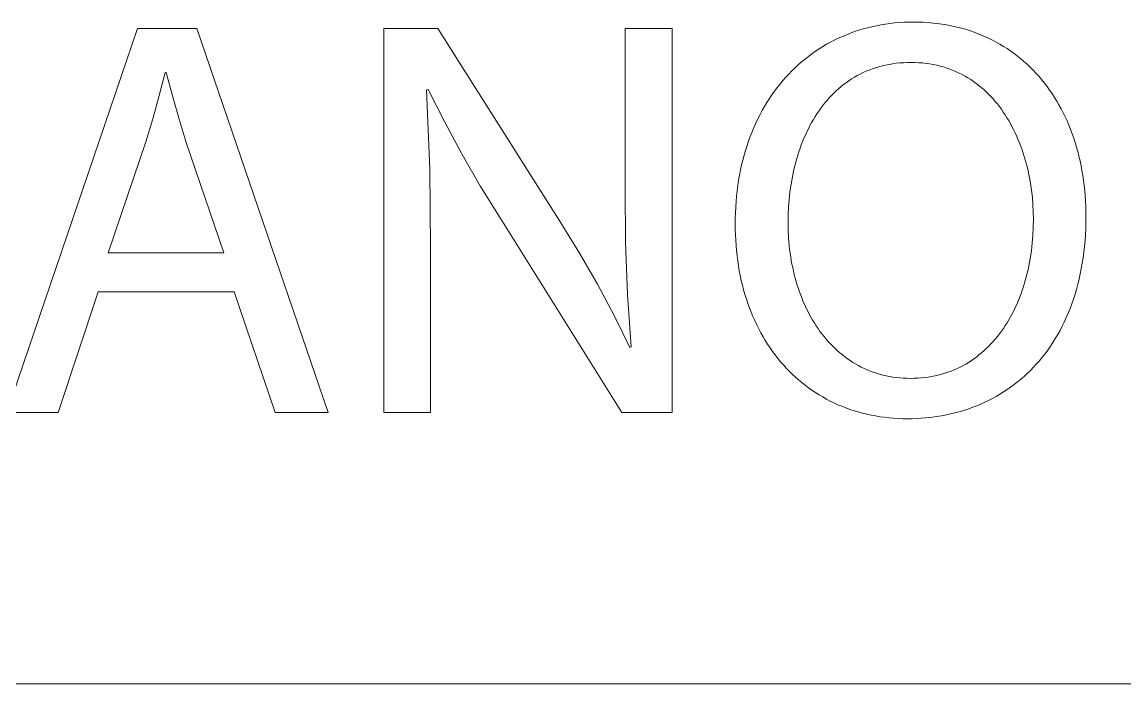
# Model space of a CAD drawing. Header units: millimetres. Extents: x -2542 to 6192, y -257 to 5845.
# Drawn here: x 4163 to 4332.3, y -256.6 to -155.1 of the extents above; entities that cross this region are included whole.
import ezdxf

# ---------------------------------------------------------------- set-up
doc = ezdxf.new("R2010")
doc.units = ezdxf.units.MM
doc.header["$MEASUREMENT"] = 0
doc.layers.add('Domyślny', color=7, linetype='Continuous', true_color=0x000000)

msp = doc.modelspace()

# ---------------------------------------------------------------- linework, layer by layer
at = {"layer": 'Domyślny', "color": 18, "lineweight": 15, "true_color": 0x000000}
for p, q in [((4293.42, -155.76), (4294.1, -155.61)), ((4294.1, -155.61), (4294.79, -155.48)), ((4294.79, -155.48), (4295.48, -155.37)), ((4295.48, -155.37), (4296.19, -155.27)), ((4296.19, -155.27), (4296.9, -155.19)), ((4296.9, -155.19), (4297.61, -155.13)), ((4297.61, -155.13), (4298.34, -155.09)), ((4298.34, -155.09), (4299.07, -155.06)), ((4299.07, -155.06), (4299.8, -155.05)), ((4299.8, -155.05), (4300.55, -155.06)), ((4300.55, -155.06), (4301.29, -155.09)), ((4301.29, -155.09), (4302.03, -155.13)), ((4302.03, -155.13), (4302.75, -155.2)), ((4302.75, -155.2), (4303.46, -155.27)), ((4303.46, -155.27), (4304.17, -155.37)), ((4304.17, -155.37), (4304.87, -155.49)), ((4304.87, -155.49), (4305.56, -155.62)), ((4305.56, -155.62), (4306.24, -155.76)), ((4160.62, -214.94), (4180.69, -156.02)), ((4180.69, -156.02), (4189.82, -156.02)), ((4189.82, -156.02), (4209.94, -214.94)), ((4218.52, -214.94), (4218.52, -156.04)), ((4218.52, -156.04), (4226.8, -156.04)), ((4226.8, -156.04), (4245.68, -185.85)), ((4255.54, -180.67), (4255.54, -156.04)), ((4255.54, -156.04), (4262.75, -156.04)), ((4262.75, -156.04), (4262.75, -214.94)), ((4288.26, -157.54), (4288.88, -157.26)), ((4288.88, -157.26), (4289.5, -157)), ((4289.5, -157), (4290.13, -156.75)), ((4290.13, -156.75), (4290.77, -156.52)), ((4290.77, -156.52), (4291.42, -156.31)), ((4291.42, -156.31), (4292.08, -156.11)), ((4292.08, -156.11), (4292.75, -155.93)), ((4292.75, -155.93), (4293.42, -155.76)), ((4306.24, -155.76), (4306.91, -155.93)), ((4306.91, -155.93), (4307.57, -156.11)), ((4307.57, -156.11), (4308.22, -156.31)), ((4308.22, -156.31), (4308.86, -156.52)), ((4308.86, -156.52), (4309.49, -156.75)), ((4309.49, -156.75), (4310.11, -156.99)), ((4310.11, -156.99), (4310.72, -157.25)), ((4310.72, -157.25), (4311.32, -157.53)), ((4285.32, -159.16), (4285.89, -158.8)), ((4285.89, -158.8), (4286.47, -158.46)), ((4286.47, -158.46), (4287.06, -158.14)), ((4287.06, -158.14), (4287.65, -157.83)), ((4287.65, -157.83), (4288.26, -157.54)), ((4311.32, -157.53), (4311.91, -157.82)), ((4311.91, -157.82), (4312.5, -158.13)), ((4312.5, -158.13), (4313.07, -158.45)), ((4313.07, -158.45), (4313.63, -158.78)), ((4313.63, -158.78), (4314.18, -159.13)), ((4282.63, -161.16), (4283.15, -160.73)), ((4283.15, -160.73), (4283.68, -160.31)), ((4283.68, -160.31), (4284.22, -159.91)), ((4284.22, -159.91), (4284.76, -159.53)), ((4284.76, -159.53), (4285.32, -159.16)), ((4314.18, -159.13), (4314.72, -159.5)), ((4314.72, -159.5), (4315.24, -159.88)), ((4315.24, -159.88), (4315.76, -160.27)), ((4315.76, -160.27), (4316.27, -160.68)), ((4316.27, -160.68), (4316.76, -161.1)), ((4281.14, -162.53), (4281.63, -162.06)), ((4281.63, -162.06), (4282.12, -161.6)), ((4282.12, -161.6), (4282.63, -161.16)), ((4293.02, -162.41), (4292.54, -162.6)), ((4293.5, -162.23), (4293.02, -162.41)), ((4293.99, -162.06), (4293.5, -162.23)), ((4294.49, -161.91), (4293.99, -162.06)), ((4295.01, -161.77), (4294.49, -161.91)), ((4295.53, -161.65), (4295.01, -161.77)), ((4296.05, -161.55), (4295.53, -161.65)), ((4296.59, -161.46), (4296.05, -161.55)), ((4297.14, -161.38), (4296.59, -161.46)), ((4297.7, -161.32), (4297.14, -161.38)), ((4298.26, -161.28), (4297.7, -161.32)), ((4298.84, -161.26), (4298.26, -161.28)), ((4299.42, -161.25), (4298.84, -161.26)), ((4300.01, -161.26), (4299.42, -161.25)), ((4300.6, -161.28), (4300.01, -161.26)), ((4301.17, -161.33), (4300.6, -161.28)), ((4301.73, -161.39), (4301.17, -161.33)), ((4302.28, -161.47), (4301.73, -161.39)), ((4302.82, -161.56), (4302.28, -161.47)), ((4303.36, -161.67), (4302.82, -161.56)), ((4303.88, -161.8), (4303.36, -161.67)), ((4304.39, -161.94), (4303.88, -161.8)), ((4304.9, -162.1), (4304.39, -161.94)), ((4305.39, -162.27), (4304.9, -162.1)), ((4305.88, -162.46), (4305.39, -162.27)), ((4306.35, -162.66), (4305.88, -162.46)), ((4316.76, -161.1), (4317.25, -161.53)), ((4317.25, -161.53), (4317.72, -161.98)), ((4317.72, -161.98), (4318.18, -162.44)), ((4318.18, -162.44), (4318.63, -162.92)), ((4184.93, -162.77), (4184.04, -166.34)), ((4185.11, -162.77), (4184.93, -162.77)), ((4186.05, -166.38), (4185.11, -162.77)), ((4279.32, -164.56), (4279.76, -164.03)), ((4279.76, -164.03), (4280.21, -163.52)), ((4280.21, -163.52), (4280.67, -163.02)), ((4280.67, -163.02), (4281.14, -162.53)), ((4289.89, -164.06), (4289.48, -164.35)), ((4290.31, -163.78), (4289.89, -164.06)), ((4290.74, -163.52), (4290.31, -163.78)), ((4291.17, -163.27), (4290.74, -163.52)), ((4291.62, -163.04), (4291.17, -163.27)), ((4292.08, -162.81), (4291.62, -163.04)), ((4292.54, -162.6), (4292.08, -162.81)), ((4306.82, -162.87), (4306.35, -162.66)), ((4307.27, -163.1), (4306.82, -162.87)), ((4307.72, -163.35), (4307.27, -163.1)), ((4308.16, -163.6), (4307.72, -163.35)), ((4308.59, -163.87), (4308.16, -163.6)), ((4309, -164.16), (4308.59, -163.87)), ((4309.41, -164.45), (4309, -164.16)), ((4318.63, -162.92), (4319.07, -163.41)), ((4319.07, -163.41), (4319.49, -163.91)), ((4319.49, -163.91), (4319.91, -164.42)), ((4225.32, -165.38), (4225.06, -165.46)), ((4225.06, -165.46), (4225.55, -177.62)), ((4227.85, -170.42), (4225.32, -165.38)), ((4278.07, -166.22), (4278.47, -165.65)), ((4278.47, -165.65), (4278.89, -165.1)), ((4278.89, -165.1), (4279.32, -164.56)), ((4287.93, -165.62), (4287.57, -165.97)), ((4288.3, -165.28), (4287.93, -165.62)), ((4288.69, -164.96), (4288.3, -165.28)), ((4289.08, -164.65), (4288.69, -164.96)), ((4289.48, -164.35), (4289.08, -164.65)), ((4309.81, -164.76), (4309.41, -164.45)), ((4310.2, -165.08), (4309.81, -164.76)), ((4310.58, -165.41), (4310.2, -165.08)), ((4310.95, -165.75), (4310.58, -165.41)), ((4311.31, -166.1), (4310.95, -165.75)), ((4319.91, -164.42), (4320.31, -164.95)), ((4320.31, -164.95), (4320.7, -165.48)), ((4320.7, -165.48), (4321.08, -166.03)), ((4184.04, -166.34), (4183.06, -169.88)), ((4187.08, -169.96), (4186.05, -166.38)), ((4276.94, -168), (4277.3, -167.39)), ((4277.3, -167.39), (4277.68, -166.8)), ((4277.68, -166.8), (4278.07, -166.22)), ((4286.2, -167.46), (4285.88, -167.87)), ((4286.53, -167.07), (4286.2, -167.46)), ((4286.87, -166.69), (4286.53, -167.07)), ((4287.21, -166.33), (4286.87, -166.69)), ((4287.57, -165.97), (4287.21, -166.33)), ((4311.67, -166.46), (4311.31, -166.1)), ((4312.01, -166.84), (4311.67, -166.46)), ((4312.34, -167.22), (4312.01, -166.84)), ((4312.67, -167.61), (4312.34, -167.22)), ((4321.08, -166.03), (4321.44, -166.6)), ((4321.44, -166.6), (4321.79, -167.17)), ((4321.79, -167.17), (4322.13, -167.76)), ((4275.92, -169.89), (4276.25, -169.24)), ((4276.25, -169.24), (4276.58, -168.61)), ((4276.58, -168.61), (4276.94, -168)), ((4284.98, -169.13), (4284.7, -169.56)), ((4285.27, -168.7), (4284.98, -169.13)), ((4285.57, -168.28), (4285.27, -168.7)), ((4285.88, -167.87), (4285.57, -168.28)), ((4312.98, -168.02), (4312.67, -167.61)), ((4313.29, -168.43), (4312.98, -168.02)), ((4313.58, -168.85), (4313.29, -168.43)), ((4313.87, -169.28), (4313.58, -168.85)), ((4322.13, -167.76), (4322.46, -168.35)), ((4322.46, -168.35), (4322.78, -168.96)), ((4322.78, -168.96), (4323.08, -169.58)), ((4183.06, -169.88), (4182, -173.41)), ((4188.19, -173.53), (4187.08, -169.96)), ((4230.53, -175.39), (4227.85, -170.42)), ((4275.31, -171.21), (4275.61, -170.54)), ((4275.61, -170.54), (4275.92, -169.89)), ((4283.91, -170.93), (4283.67, -171.41)), ((4284.17, -170.47), (4283.91, -170.93)), ((4284.43, -170.01), (4284.17, -170.47)), ((4284.7, -169.56), (4284.43, -170.01)), ((4314.15, -169.72), (4313.87, -169.28)), ((4314.42, -170.16), (4314.15, -169.72)), ((4314.67, -170.61), (4314.42, -170.16)), ((4314.92, -171.07), (4314.67, -170.61)), ((4323.08, -169.58), (4323.37, -170.21)), ((4323.37, -170.21), (4323.64, -170.85)), ((4323.64, -170.85), (4323.91, -171.51)), ((4274.49, -173.28), (4274.75, -172.58)), ((4274.75, -172.58), (4275.02, -171.89)), ((4275.02, -171.89), (4275.31, -171.21)), ((4283.21, -172.38), (4282.99, -172.88)), ((4283.43, -171.89), (4283.21, -172.38)), ((4283.67, -171.41), (4283.43, -171.89)), ((4315.16, -171.54), (4314.92, -171.07)), ((4315.4, -172.02), (4315.16, -171.54)), ((4315.62, -172.5), (4315.4, -172.02)), ((4315.83, -172.99), (4315.62, -172.5)), ((4323.91, -171.51), (4324.16, -172.17)), ((4324.16, -172.17), (4324.39, -172.84)), ((4182, -173.41), (4176.21, -190.45)), ((4193.95, -190.45), (4188.19, -173.53)), ((4274.02, -174.73), (4274.25, -174)), ((4274.25, -174), (4274.49, -173.28)), ((4282.58, -173.89), (4282.4, -174.41)), ((4282.78, -173.38), (4282.58, -173.89)), ((4282.99, -172.88), (4282.78, -173.38)), ((4316.03, -173.48), (4315.83, -172.99)), ((4316.23, -173.98), (4316.03, -173.48)), ((4316.41, -174.48), (4316.23, -173.98)), ((4324.39, -172.84), (4324.62, -173.53)), ((4324.62, -173.53), (4324.83, -174.22)), ((4324.83, -174.22), (4325.02, -174.92)), ((4233.36, -180.27), (4230.53, -175.39)), ((4273.61, -176.21), (4273.81, -175.46)), ((4273.81, -175.46), (4274.02, -174.73)), ((4281.88, -176), (4281.73, -176.55)), ((4282.04, -175.47), (4281.88, -176)), ((4282.22, -174.94), (4282.04, -175.47)), ((4282.4, -174.41), (4282.22, -174.94)), ((4316.59, -174.99), (4316.41, -174.48)), ((4316.76, -175.51), (4316.59, -174.99)), ((4316.91, -176.02), (4316.76, -175.51)), ((4317.06, -176.55), (4316.91, -176.02)), ((4325.02, -174.92), (4325.2, -175.64)), ((4325.2, -175.64), (4325.37, -176.36)), ((4225.55, -177.62), (4225.67, -189.78)), ((4273.26, -177.74), (4273.42, -176.97)), ((4273.42, -176.97), (4273.61, -176.21)), ((4281.45, -177.65), (4281.33, -178.21)), ((4281.59, -177.1), (4281.45, -177.65)), ((4281.73, -176.55), (4281.59, -177.1)), ((4317.2, -177.07), (4317.06, -176.55)), ((4317.33, -177.6), (4317.2, -177.07)), ((4317.57, -178.67), (4317.33, -177.6)), ((4325.37, -176.36), (4325.53, -177.09)), ((4325.53, -177.09), (4325.66, -177.83)), ((4272.84, -180.12), (4272.96, -179.32)), ((4272.96, -179.32), (4273.1, -178.53)), ((4273.1, -178.53), (4273.26, -177.74)), ((4281.21, -178.78), (4281.01, -179.92)), ((4281.33, -178.21), (4281.21, -178.78)), ((4317.76, -179.76), (4317.57, -178.67)), ((4325.66, -177.83), (4325.79, -178.58)), ((4325.79, -178.58), (4325.9, -179.34)), ((4325.9, -179.34), (4326, -180.11)), ((4236.34, -185.07), (4233.36, -180.27)), ((4255.58, -188.75), (4255.54, -180.67)), ((4272.64, -181.76), (4272.73, -180.93)), ((4272.73, -180.93), (4272.84, -180.12)), ((4280.84, -181.08), (4280.71, -182.25)), ((4281.01, -179.92), (4280.84, -181.08)), ((4317.93, -180.84), (4317.76, -179.76)), ((4318.05, -181.94), (4317.93, -180.84)), ((4326, -180.11), (4326.08, -180.89)), ((4326.08, -180.89), (4326.15, -181.67)), ((4272.51, -183.44), (4272.57, -182.59)), ((4272.57, -182.59), (4272.64, -181.76)), ((4280.71, -182.25), (4280.62, -183.44)), ((4318.14, -183.04), (4318.05, -181.94)), ((4326.15, -181.67), (4326.2, -182.46)), ((4326.2, -182.46), (4326.24, -183.27)), ((4272.44, -185.15), (4272.47, -184.29)), ((4272.47, -184.29), (4272.51, -183.44)), ((4280.62, -183.44), (4280.57, -184.64)), ((4318.19, -184.14), (4318.14, -183.04)), ((4318.21, -185.24), (4318.19, -184.14)), ((4326.24, -183.27), (4326.26, -184.08)), ((4326.26, -184.08), (4326.27, -184.89)), ((4255.04, -214.94), (4236.34, -185.07)), ((4245.68, -185.85), (4248.56, -190.5)), ((4272.43, -186.03), (4272.44, -185.15)), ((4272.44, -186.86), (4272.43, -186.03)), ((4280.57, -184.64), (4280.55, -185.85)), ((4280.55, -185.85), (4280.57, -187.03)), ((4318.19, -186.49), (4318.21, -185.24)), ((4326.26, -185.84), (4326.23, -186.76)), ((4326.27, -184.89), (4326.26, -185.84)), ((4272.47, -187.68), (4272.44, -186.86)), ((4272.51, -188.49), (4272.47, -187.68)), ((4280.57, -187.03), (4280.63, -188.19)), ((4318.03, -188.93), (4318.13, -187.72)), ((4318.13, -187.72), (4318.19, -186.49)), ((4326.19, -187.68), (4326.13, -188.58)), ((4326.23, -186.76), (4326.19, -187.68)), ((4255.89, -196.82), (4255.58, -188.75)), ((4272.56, -189.3), (4272.51, -188.49)), ((4272.63, -190.1), (4272.56, -189.3)), ((4280.63, -188.19), (4280.73, -189.34)), ((4280.73, -189.34), (4280.79, -189.92)), ((4317.9, -190.12), (4318.03, -188.93)), ((4326.05, -189.47), (4325.95, -190.34)), ((4326.13, -188.58), (4326.05, -189.47)), ((4176.21, -190.45), (4193.95, -190.45)), ((4225.67, -189.78), (4225.67, -214.94)), ((4248.56, -190.5), (4251.29, -195.25)), ((4272.72, -190.88), (4272.63, -190.1)), ((4272.82, -191.66), (4272.72, -190.88)), ((4280.79, -189.92), (4280.86, -190.48)), ((4280.86, -190.48), (4280.95, -191.05)), ((4280.95, -191.05), (4281.04, -191.61)), ((4317.72, -191.3), (4317.9, -190.12)), ((4325.84, -191.2), (4325.71, -192.04)), ((4325.95, -190.34), (4325.84, -191.2)), ((4272.93, -192.43), (4272.82, -191.66)), ((4273.06, -193.19), (4272.93, -192.43)), ((4281.04, -191.61), (4281.14, -192.17)), ((4281.14, -192.17), (4281.26, -192.72)), ((4281.26, -192.72), (4281.38, -193.27)), ((4317.38, -193.02), (4317.5, -192.46)), ((4317.5, -192.46), (4317.62, -191.88)), ((4317.62, -191.88), (4317.72, -191.3)), ((4325.56, -192.87), (4325.4, -193.69)), ((4325.71, -192.04), (4325.56, -192.87)), ((4273.21, -193.94), (4273.06, -193.19)), ((4273.37, -194.67), (4273.21, -193.94)), ((4281.38, -193.27), (4281.51, -193.81)), ((4281.51, -193.81), (4281.65, -194.35)), ((4281.65, -194.35), (4281.8, -194.88)), ((4316.96, -194.69), (4317.11, -194.14)), ((4317.11, -194.14), (4317.25, -193.59)), ((4317.25, -193.59), (4317.38, -193.02)), ((4325.22, -194.49), (4325.03, -195.28)), ((4325.4, -193.69), (4325.22, -194.49)), ((4251.29, -195.25), (4253.86, -200.08)), ((4273.54, -195.4), (4273.37, -194.67)), ((4273.73, -196.12), (4273.54, -195.4)), ((4273.93, -196.83), (4273.73, -196.12)), ((4281.8, -194.88), (4281.96, -195.41)), ((4281.96, -195.41), (4282.13, -195.93)), ((4282.13, -195.93), (4282.31, -196.44)), ((4316.26, -196.83), (4316.45, -196.31)), ((4316.45, -196.31), (4316.63, -195.78)), ((4316.63, -195.78), (4316.8, -195.24)), ((4316.8, -195.24), (4316.96, -194.69)), ((4324.82, -196.05), (4324.6, -196.81)), ((4325.03, -195.28), (4324.82, -196.05)), ((4174.64, -196.41), (4168.53, -214.94)), ((4195.52, -196.41), (4174.64, -196.41)), ((4201.83, -214.94), (4195.52, -196.41)), ((4256.47, -204.87), (4255.89, -196.82)), ((4274.15, -197.53), (4273.93, -196.83)), ((4274.38, -198.21), (4274.15, -197.53)), ((4282.31, -196.44), (4282.49, -196.95)), ((4282.49, -196.95), (4282.69, -197.45)), ((4282.69, -197.45), (4282.89, -197.95)), ((4282.89, -197.95), (4283.11, -198.44)), ((4315.65, -198.35), (4315.86, -197.85)), ((4315.86, -197.85), (4316.07, -197.35)), ((4316.07, -197.35), (4316.26, -196.83)), ((4324.36, -197.56), (4324.11, -198.29)), ((4324.6, -196.81), (4324.36, -197.56)), ((4274.63, -198.89), (4274.38, -198.21)), ((4274.88, -199.56), (4274.63, -198.89)), ((4275.15, -200.21), (4274.88, -199.56)), ((4283.11, -198.44), (4283.33, -198.92)), ((4283.33, -198.92), (4283.57, -199.39)), ((4283.57, -199.39), (4283.81, -199.86)), ((4314.95, -199.81), (4315.19, -199.33)), ((4315.19, -199.33), (4315.42, -198.85)), ((4315.42, -198.85), (4315.65, -198.35)), ((4323.56, -199.71), (4323.26, -200.39)), ((4323.84, -199), (4323.56, -199.71)), ((4324.11, -198.29), (4323.84, -199)), ((4253.86, -200.08), (4256.27, -204.99)), ((4275.44, -200.85), (4275.15, -200.21)), ((4275.74, -201.49), (4275.44, -200.85)), ((4283.81, -199.86), (4284.06, -200.32)), ((4284.06, -200.32), (4284.32, -200.77)), ((4284.32, -200.77), (4284.59, -201.21)), ((4284.59, -201.21), (4284.87, -201.65)), ((4313.88, -201.62), (4314.16, -201.18)), ((4314.16, -201.18), (4314.43, -200.73)), ((4314.43, -200.73), (4314.69, -200.27)), ((4314.69, -200.27), (4314.95, -199.81)), ((4322.95, -201.07), (4322.62, -201.72)), ((4323.26, -200.39), (4322.95, -201.07)), ((4276.05, -202.11), (4275.74, -201.49)), ((4276.37, -202.71), (4276.05, -202.11)), ((4276.71, -203.31), (4276.37, -202.71)), ((4284.87, -201.65), (4285.15, -202.07)), ((4285.15, -202.07), (4285.45, -202.49)), ((4285.45, -202.49), (4285.75, -202.89)), ((4285.75, -202.89), (4286.07, -203.29)), ((4312.68, -203.29), (4312.99, -202.89)), ((4312.99, -202.89), (4313.3, -202.48)), ((4313.3, -202.48), (4313.6, -202.05)), ((4313.6, -202.05), (4313.88, -201.62)), ((4321.94, -203), (4321.57, -203.61)), ((4322.29, -202.37), (4321.94, -203)), ((4322.62, -201.72), (4322.29, -202.37)), ((4277.05, -203.9), (4276.71, -203.31)), ((4277.41, -204.47), (4277.05, -203.9)), ((4277.79, -205.03), (4277.41, -204.47)), ((4286.07, -203.29), (4286.39, -203.68)), ((4286.39, -203.68), (4286.72, -204.06)), ((4286.72, -204.06), (4287.06, -204.43)), ((4287.06, -204.43), (4287.41, -204.78)), ((4287.41, -204.78), (4287.76, -205.13)), ((4310.98, -205.14), (4311.34, -204.79)), ((4311.34, -204.79), (4311.69, -204.43)), ((4311.69, -204.43), (4312.03, -204.06)), ((4312.03, -204.06), (4312.36, -203.68)), ((4312.36, -203.68), (4312.68, -203.29)), ((4320.81, -204.79), (4320.41, -205.36)), ((4321.2, -204.21), (4320.81, -204.79)), ((4321.57, -203.61), (4321.2, -204.21)), ((4256.27, -204.99), (4256.47, -204.87)), ((4278.17, -205.58), (4277.79, -205.03)), ((4278.57, -206.11), (4278.17, -205.58)), ((4278.98, -206.64), (4278.57, -206.11)), ((4287.76, -205.13), (4288.13, -205.47)), ((4288.13, -205.47), (4288.5, -205.79)), ((4288.5, -205.79), (4288.88, -206.11)), ((4288.88, -206.11), (4289.27, -206.41)), ((4289.27, -206.41), (4289.67, -206.7)), ((4309.06, -206.72), (4309.46, -206.43)), ((4309.46, -206.43), (4309.85, -206.12)), ((4309.85, -206.12), (4310.24, -205.81)), ((4310.24, -205.81), (4310.61, -205.48)), ((4310.61, -205.48), (4310.98, -205.14)), ((4319.57, -206.46), (4319.13, -206.99)), ((4319.99, -205.92), (4319.57, -206.46)), ((4320.41, -205.36), (4319.99, -205.92)), ((4279.4, -207.15), (4278.98, -206.64)), ((4279.83, -207.65), (4279.4, -207.15)), ((4280.28, -208.13), (4279.83, -207.65)), ((4280.73, -208.6), (4280.28, -208.13)), ((4289.67, -206.7), (4290.08, -206.98)), ((4290.08, -206.98), (4290.49, -207.25)), ((4290.49, -207.25), (4290.91, -207.5)), ((4290.91, -207.5), (4291.35, -207.74)), ((4291.35, -207.74), (4291.79, -207.97)), ((4291.79, -207.97), (4292.23, -208.19)), ((4292.23, -208.19), (4292.69, -208.39)), ((4306.03, -208.4), (4306.49, -208.2)), ((4306.49, -208.2), (4306.94, -207.98)), ((4306.94, -207.98), (4307.38, -207.76)), ((4307.38, -207.76), (4307.81, -207.51)), ((4307.81, -207.51), (4308.24, -207.26)), ((4308.24, -207.26), (4308.65, -206.99)), ((4308.65, -206.99), (4309.06, -206.72)), ((4318.22, -208), (4317.75, -208.48)), ((4318.68, -207.5), (4318.22, -208)), ((4319.13, -206.99), (4318.68, -207.5)), ((4281.2, -209.06), (4280.73, -208.6)), ((4281.67, -209.5), (4281.2, -209.06)), ((4282.16, -209.94), (4281.67, -209.5)), ((4292.69, -208.39), (4293.15, -208.58)), ((4293.15, -208.58), (4293.62, -208.75)), ((4293.62, -208.75), (4294.1, -208.91)), ((4294.1, -208.91), (4294.59, -209.06)), ((4294.59, -209.06), (4295.09, -209.19)), ((4295.09, -209.19), (4295.59, -209.31)), ((4295.59, -209.31), (4296.1, -209.41)), ((4296.1, -209.41), (4296.62, -209.5)), ((4296.62, -209.5), (4297.15, -209.57)), ((4297.15, -209.57), (4297.69, -209.63)), ((4297.69, -209.63), (4298.23, -209.67)), ((4298.23, -209.67), (4298.78, -209.69)), ((4298.78, -209.69), (4299.34, -209.7)), ((4299.34, -209.7), (4299.9, -209.69)), ((4299.9, -209.69), (4300.45, -209.67)), ((4300.45, -209.67), (4301, -209.63)), ((4301, -209.63), (4301.54, -209.57)), ((4301.54, -209.57), (4302.07, -209.5)), ((4302.07, -209.5), (4302.59, -209.41)), ((4302.59, -209.41), (4303.11, -209.31)), ((4303.11, -209.31), (4303.61, -209.2)), ((4303.61, -209.2), (4304.11, -209.07)), ((4304.11, -209.07), (4304.6, -208.92)), ((4304.6, -208.92), (4305.09, -208.76)), ((4305.09, -208.76), (4305.56, -208.59)), ((4305.56, -208.59), (4306.03, -208.4)), ((4316.28, -209.83), (4315.76, -210.25)), ((4316.78, -209.4), (4316.28, -209.83)), ((4317.27, -208.94), (4316.78, -209.4)), ((4317.75, -208.48), (4317.27, -208.94)), ((4282.66, -210.35), (4282.16, -209.94)), ((4283.17, -210.76), (4282.66, -210.35)), ((4283.69, -211.15), (4283.17, -210.76)), ((4284.22, -211.52), (4283.69, -211.15)), ((4284.76, -211.88), (4284.22, -211.52)), ((4314.17, -211.43), (4313.62, -211.79)), ((4314.71, -211.05), (4314.17, -211.43)), ((4315.24, -210.66), (4314.71, -211.05)), ((4315.76, -210.25), (4315.24, -210.66)), ((4285.31, -212.23), (4284.76, -211.88)), ((4285.87, -212.56), (4285.31, -212.23)), ((4286.44, -212.88), (4285.87, -212.56)), ((4287.01, -213.18), (4286.44, -212.88)), ((4287.6, -213.46), (4287.01, -213.18)), ((4311.32, -213.09), (4310.73, -213.37)), ((4311.91, -212.79), (4311.32, -213.09)), ((4312.49, -212.47), (4311.91, -212.79)), ((4313.06, -212.14), (4312.49, -212.47)), ((4313.62, -211.79), (4313.06, -212.14)), ((4168.53, -214.94), (4160.62, -214.94)), ((4209.94, -214.94), (4201.83, -214.94)), ((4225.67, -214.94), (4218.52, -214.94)), ((4262.75, -214.94), (4255.04, -214.94)), ((4288.2, -213.74), (4287.6, -213.46)), ((4288.81, -213.99), (4288.2, -213.74)), ((4289.42, -214.23), (4288.81, -213.99)), ((4290.05, -214.46), (4289.42, -214.23)), ((4290.68, -214.67), (4290.05, -214.46)), ((4291.32, -214.86), (4290.68, -214.67)), ((4291.97, -215.04), (4291.32, -214.86)), ((4306.36, -214.95), (4305.71, -215.11)), ((4307.01, -214.77), (4306.36, -214.95)), ((4307.65, -214.58), (4307.01, -214.77)), ((4308.28, -214.37), (4307.65, -214.58)), ((4308.9, -214.14), (4308.28, -214.37)), ((4309.52, -213.9), (4308.9, -214.14)), ((4310.13, -213.65), (4309.52, -213.9)), ((4310.73, -213.37), (4310.13, -213.65)), ((4292.63, -215.2), (4291.97, -215.04)), ((4293.3, -215.34), (4292.63, -215.2)), ((4293.97, -215.47), (4293.3, -215.34)), ((4294.65, -215.58), (4293.97, -215.47)), ((4295.34, -215.68), (4294.65, -215.58)), ((4296.04, -215.76), (4295.34, -215.68)), ((4296.74, -215.82), (4296.04, -215.76)), ((4297.46, -215.86), (4296.74, -215.82)), ((4298.17, -215.89), (4297.46, -215.86)), ((4298.9, -215.9), (4298.17, -215.89)), ((4299.6, -215.89), (4298.9, -215.9)), ((4300.3, -215.86), (4299.6, -215.89)), ((4301, -215.82), (4300.3, -215.86)), ((4301.69, -215.77), (4301, -215.82)), ((4302.37, -215.7), (4301.69, -215.77)), ((4303.05, -215.61), (4302.37, -215.7)), ((4303.72, -215.51), (4303.05, -215.61)), ((4304.39, -215.39), (4303.72, -215.51)), ((4305.06, -215.26), (4304.39, -215.39)), ((4305.71, -215.11), (4305.06, -215.26)), ((6183.9, -256.57), (-2541.7, -256.57)), ((6183.9, -256.57), (2891.58, -256.57))]:
    msp.add_line(p, q, dxfattribs=at)

doc.saveas('drawing.dxf')
